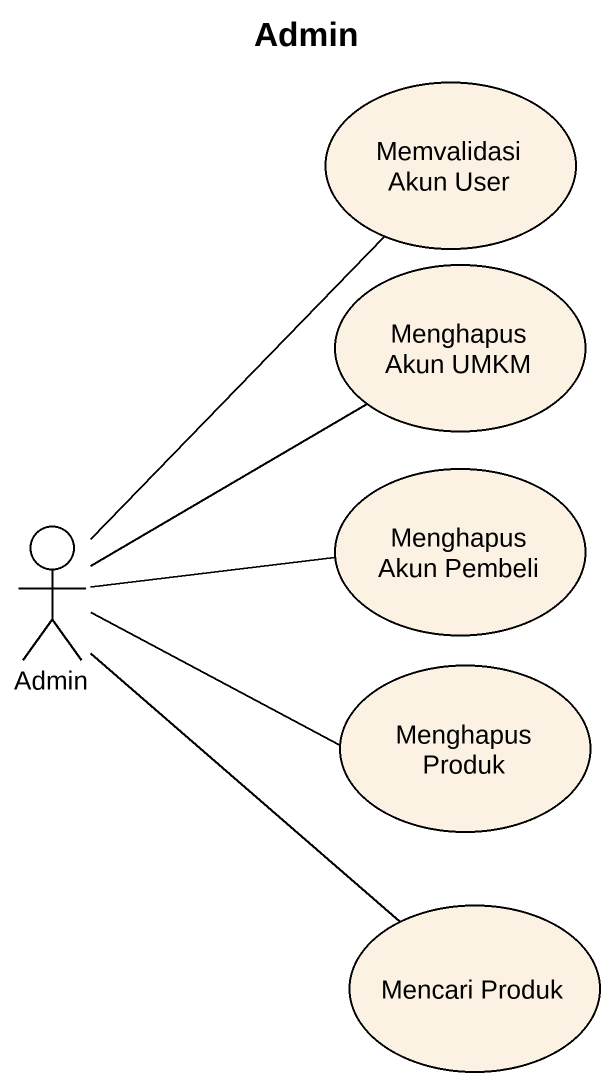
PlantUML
@startuml
title Admin
usecase "Memvalidasi Akun User" as Memvalidasi_Akun_User
usecase "Menghapus Akun UMKM" as Menghapus_Akun_UMKM
actor Admin
usecase "Menghapus Akun Pembeli" as Menghapus_Akun_Pembeli
usecase "Menghapus Produk" as Menghapus_Produk
usecase "Mencari Produk" as Mencari_Produk
Admin -up- Memvalidasi_Akun_User
Admin -up- Menghapus_Akun_UMKM
Admin -right- Menghapus_Akun_Pembeli
Admin -right- Menghapus_Produk
Admin -- Mencari_Produk
@enduml
